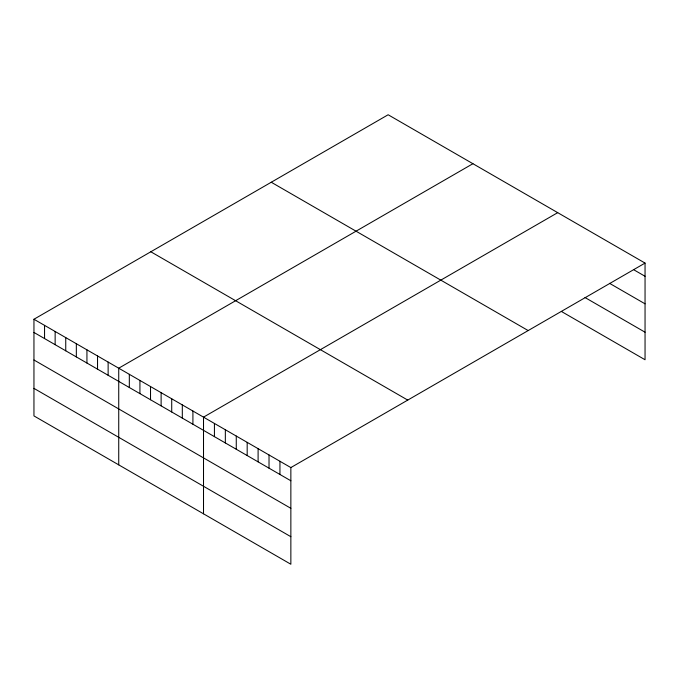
<?xml version="1.0" encoding="UTF-8"?>
<svg xmlns="http://www.w3.org/2000/svg" width="679" height="679" viewBox="0 0 679 679"><rect width="100%" height="100%" fill="white"/><g stroke="black" fill="none" stroke-linecap="round" stroke-linejoin="round"><path stroke-width="1.02" d="M33.95 319.249L290.858 467.576L290.858 564.241L33.95 415.913L33.95 319.249L388.142 114.759L645.05 263.087L645.05 359.751L561.338 311.423M472.924 163.707L118.732 368.196L118.732 464.86M557.705 212.654L203.513 417.144L203.513 513.808M290.858 467.576L645.05 263.087M634.135 269.979L645.05 276.277M609.564 283.338L645.05 303.827M585.001 297.529L645.05 332.201M271.261 182.244L528.169 330.571M150.831 251.773L407.739 400.092M33.95 332.447L290.858 480.774M33.95 359.989L290.858 508.316M33.95 388.371L290.858 536.699M279.943 461.27L279.943 474.468M269.02 454.964L269.02 468.162M258.105 448.666L258.105 461.856M247.181 442.36L247.181 455.558M236.267 436.054L236.267 449.252M225.343 429.756L225.343 442.946M214.428 423.45L214.428 436.648M192.912 411.024L192.912 424.222M182.312 404.905L182.312 418.103M171.719 398.794L171.719 411.983M161.118 392.674L161.118 405.864M150.526 386.555L150.526 399.753M139.925 380.435L139.925 393.633M129.324 374.316L129.324 387.514M108.131 362.077L108.131 375.275M97.538 355.957L97.538 369.155M86.937 349.846L86.937 363.036M76.337 343.727L76.337 356.916M65.744 337.607L65.744 350.805M55.143 331.488L55.143 344.686M44.551 325.368L44.551 338.566"/></g></svg>
